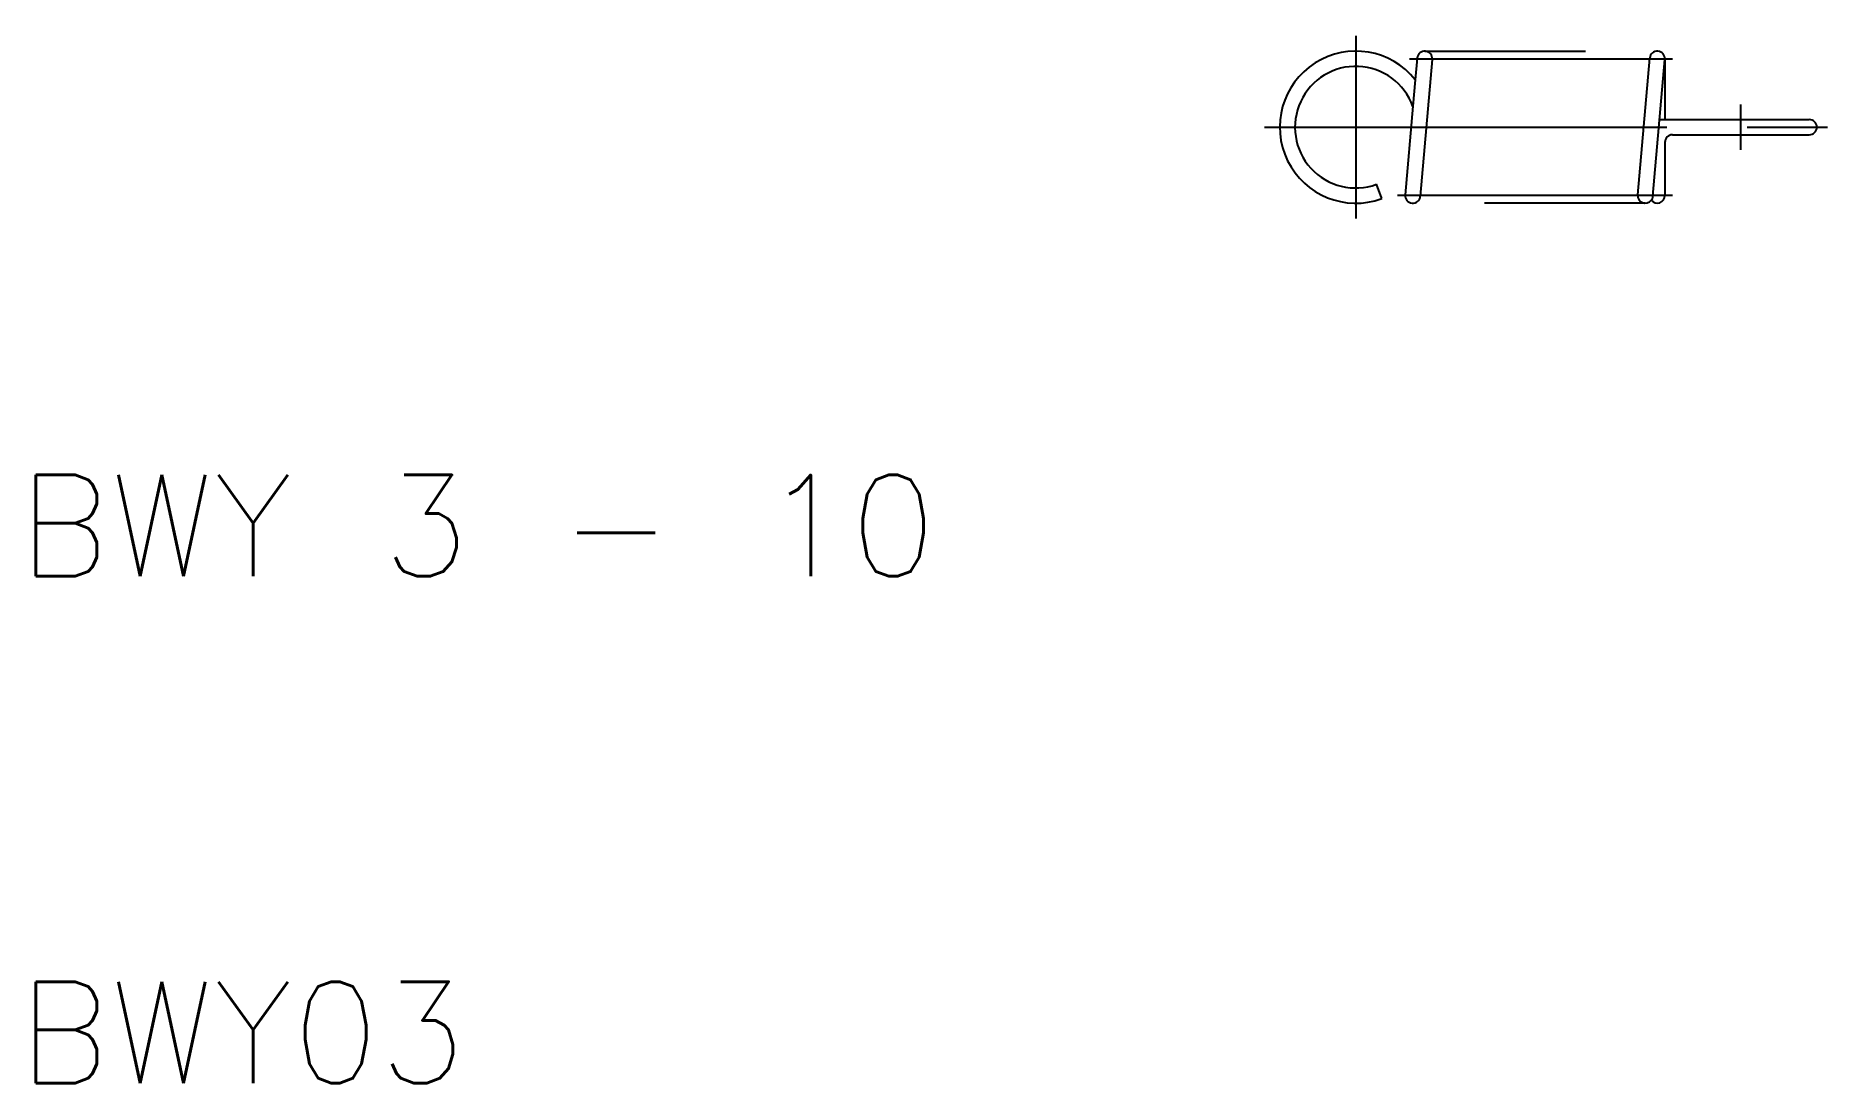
# Model space of a CAD drawing. Extents: x 10.3 to 45.8, y 10 to 30.7.
import ezdxf

# ---------------------------------------------------------------- set-up
doc = ezdxf.new("R2010")
doc.units = 0
doc.header["$LTSCALE"] = 0.25
doc.linetypes.add('CENTER', pattern=[50.8, 31.75, -6.35, 6.35, -6.35])
doc.linetypes.add('DASHED', pattern=[19.05, 12.7, -6.35])
doc.layers.get('0').update_dxf_attribs({"linetype": 'CONTINUOUS'})
doc.layers.add('CENTER', color=1, linetype='CENTER')
doc.styles.get("Standard").update_dxf_attribs({"font": 'txt.shx', "bigfont": 'extfont.shx'})

msp = doc.modelspace()

# ---------------------------------------------------------------- linework, layer by layer
for p, q in [((37.602, 30.227), (37.565, 29.799)), ((37.901, 30.201), (37.665, 27.501)), ((41.956, 27.527), (42.192, 30.227)), ((42.255, 27.501), (42.491, 30.201)), ((42.491, 30.201), (42.491, 29.014)), ((37.565, 29.799), (37.519, 29.275)), ((37.519, 29.275), (37.366, 27.527)), ((42.387, 29.014), (42.491, 29.014)), ((42.491, 29.014), (45.341, 29.014)), ((42.641, 28.714), (45.341, 28.714)), ((42.491, 28.564), (42.491, 27.514)), ((36.904, 27.455), (36.802, 27.737))]:
    msp.add_line(p, q)
at = {"color": 3, "linetype": 'DASHED'}
for p, q in [((37.752, 30.364), (42.342, 30.364)), ((42.105, 27.364), (37.515, 27.364))]:
    msp.add_line(p, q, dxfattribs=at)
for centre, radius, start, end in [((36.391, 28.864), 1.5, 38.5273, 290), ((37.752, 30.214), 0.15, 355, 175), ((42.342, 30.214), 0.15, 355, 175), ((36.391, 28.864), 1.2, 20, 290), ((42.641, 28.564), 0.15, 90, 180), ((45.341, 28.864), 0.15, 270, 90), ((37.515, 27.514), 0.15, 175, 355), ((42.105, 27.514), 0.15, 175, 321.7665), ((42.341, 27.514), 0.15, 218.2335, 0), ((42.105, 27.514), 0.15, 321.7665, 355)]:
    msp.add_arc(centre, radius, start, end)
at = {"layer": 'CENTER', "color": 1, "linetype": 'CENTER'}
for p, q in [((36.391, 30.664), (36.391, 27.064)), ((37.452, 30.214), (42.642, 30.214)), ((43.991, 28.414), (43.991, 29.314)), ((34.591, 28.864), (45.791, 28.864)), ((42.641, 27.514), (37.215, 27.514))]:
    msp.add_line(p, q, dxfattribs=at)

# ---------------------------------------------------------------- texts
for s, p in [('BWY 3 - 10', (10, 20)), ('BWY03', (10, 10))]:
    msp.add_text(s, height=2).set_placement(p)

doc.saveas('drawing.dxf')
